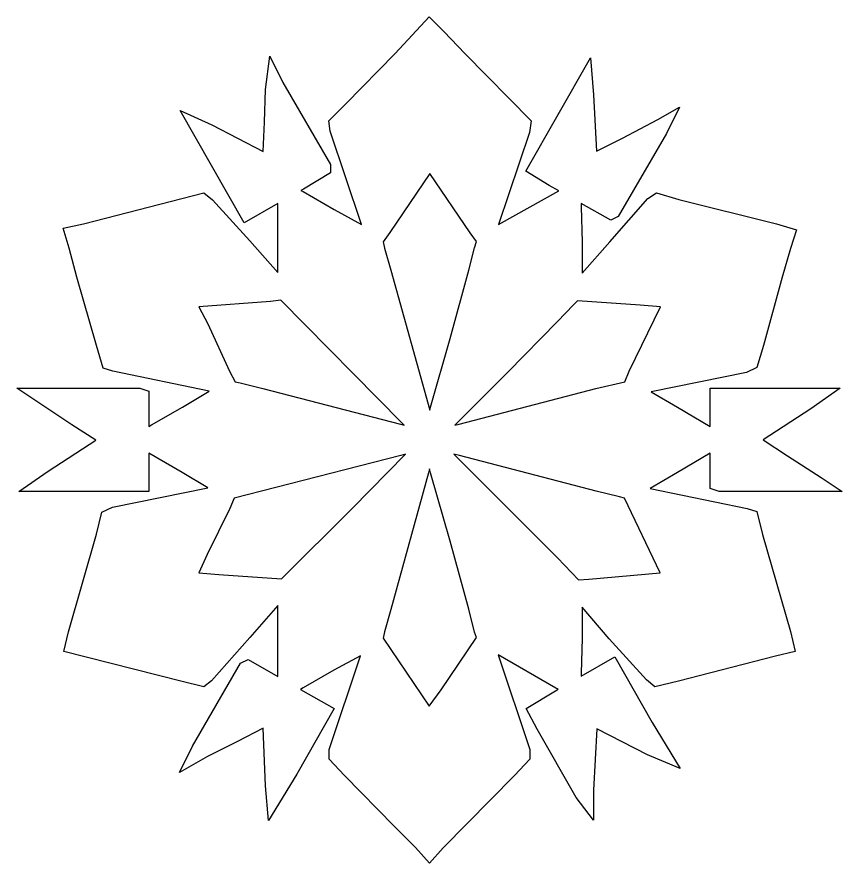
# Model space of a CAD drawing. Header units: centimetres. Extents: x -162 to 48, y -78 to 11.
# Drawn here: x -76.85 to -63.75, y -78.07 to -64.65 of the extents above; entities that cross this region are included whole.
import ezdxf

# ---------------------------------------------------------------- set-up
doc = ezdxf.new("R2010")
doc.units = ezdxf.units.CM
doc.header["$MEASUREMENT"] = 0
doc.layers.add('layer 1', color=7, linetype='Continuous')

msp = doc.modelspace()

# ---------------------------------------------------------------- linework, layer by layer
at = {"layer": 'layer 1', "color": 140}
for points, knots in [([(-65.00971, -72.85977), (-65.00971, -72.85977), (-65.1001, -72.49807), (-65.1001, -72.49807), (-65.1001, -72.49807), (-65.1001, -72.49807), (-65.25237, -72.44741), (-65.25237, -72.44741), (-65.25237, -72.44741), (-65.25237, -72.44741), (-66.79414, -72.13061), (-66.79414, -72.13061), (-66.79414, -72.13061), (-66.79414, -72.13061), (-66.35741, -71.87997), (-66.35741, -71.87997), (-66.35741, -71.87997), (-66.35741, -71.87997), (-65.84255, -71.57292), (-65.84255, -71.57292), (-65.84255, -71.57292), (-65.84255, -71.57292), (-65.84255, -72.13002), (-65.84255, -72.13002), (-65.84255, -72.13002), (-65.84255, -72.13002), (-65.69648, -72.17905), (-65.69648, -72.17905), (-65.69648, -72.17905), (-65.69648, -72.17905), (-63.74649, -72.17905), (-63.74649, -72.17905), (-63.74649, -72.17905), (-63.74649, -72.17905), (-64.07954, -71.95692), (-64.07954, -71.95692), (-64.07954, -71.95692), (-64.07954, -71.95692), (-64.61434, -71.61531), (-64.61434, -71.61531), (-64.61434, -71.61531), (-64.61434, -71.61531), (-64.99686, -71.36054), (-64.99686, -71.36054), (-64.99686, -71.36054), (-64.99686, -71.36054), (-64.24082, -70.86547), (-64.24082, -70.86547), (-64.24082, -70.86547), (-64.24082, -70.86547), (-63.77692, -70.54099), (-63.77692, -70.54099), (-63.77692, -70.54099), (-63.77692, -70.54099), (-65.84255, -70.54099), (-65.84255, -70.54099), (-65.84255, -70.54099), (-65.84255, -70.54099), (-65.84255, -71.14712), (-65.84255, -71.14712), (-65.84255, -71.14712), (-65.84255, -71.14712), (-66.35889, -70.83918), (-66.35889, -70.83918), (-66.35889, -70.83918), (-66.35889, -70.83918), (-66.77508, -70.60036), (-66.77508, -70.60036), (-66.77508, -70.60036), (-66.77508, -70.60036), (-65.26611, -70.29095), (-65.26611, -70.29095), (-65.26611, -70.29095), (-65.26611, -70.29095), (-65.10039, -70.21267), (-65.10039, -70.21267), (-65.10039, -70.21267), (-65.10039, -70.21267), (-64.99538, -69.86293), (-64.99538, -69.86293), (-64.99538, -69.86293), (-64.99538, -69.86293), (-64.69896, -68.78093), (-64.69896, -68.78093), (-64.69896, -68.78093), (-64.69896, -68.78093), (-64.56648, -68.325), (-64.56648, -68.325), (-64.56648, -68.325), (-64.56648, -68.325), (-64.46797, -68.02918), (-64.46797, -68.02918), (-64.46797, -68.02918), (-64.46797, -68.02918), (-64.78596, -67.9317), (-64.78596, -67.9317), (-64.78596, -67.9317), (-64.78596, -67.9317), (-66.33998, -67.54711), (-66.33998, -67.54711), (-66.33998, -67.54711), (-66.33998, -67.54711), (-66.69164, -67.4418), (-66.69164, -67.4418), (-66.69164, -67.4418), (-66.69164, -67.4418), (-66.82811, -67.53263), (-66.82811, -67.53263), (-66.82811, -67.53263), (-66.82811, -67.53263), (-67.43084, -68.22103), (-67.43084, -68.22103), (-67.43084, -68.22103), (-67.43084, -68.22103), (-67.87259, -68.71772), (-67.87259, -68.71772), (-67.87259, -68.71772), (-67.87259, -68.71772), (-67.87259, -68.22428), (-67.87259, -68.22428), (-67.87259, -68.22428), (-67.87259, -68.22428), (-67.88751, -67.66319), (-67.88751, -67.66319), (-67.88751, -67.66319), (-67.88751, -67.66319), (-67.88751, -67.60973), (-67.88751, -67.60973), (-67.88751, -67.60973), (-67.88751, -67.60973), (-67.41784, -67.87454), (-67.41784, -67.87454), (-67.41784, -67.87454), (-67.41784, -67.87454), (-67.29851, -67.81502), (-67.29851, -67.81502), (-67.29851, -67.81502), (-67.29851, -67.81502), (-66.53375, -66.50011), (-66.53375, -66.50011), (-66.53375, -66.50011), (-66.53375, -66.50011), (-66.32477, -66.08317), (-66.32477, -66.08317), (-66.32477, -66.08317), (-66.32477, -66.08317), (-66.67244, -66.28108), (-66.67244, -66.28108), (-66.67244, -66.28108), (-66.67244, -66.28108), (-67.23101, -66.57499), (-67.23101, -66.57499), (-67.23101, -66.57499), (-67.23101, -66.57499), (-67.64293, -66.78087), (-67.64293, -66.78087), (-67.64293, -66.78087), (-67.64293, -66.78087), (-67.69477, -65.88733), (-67.69477, -65.88733), (-67.69477, -65.88733), (-67.69477, -65.88733), (-67.73982, -65.30084), (-67.73982, -65.30084), (-67.73982, -65.30084), (-67.73982, -65.30084), (-68.76643, -67.09649), (-68.76643, -67.09649), (-68.76643, -67.09649), (-68.76643, -67.09649), (-68.39528, -67.32335), (-68.39528, -67.32335), (-68.39528, -67.32335), (-68.39528, -67.32335), (-68.24463, -67.40842), (-68.24463, -67.40842), (-68.24463, -67.40842), (-68.24463, -67.40842), (-69.20257, -67.94337), (-69.20257, -67.94337), (-69.20257, -67.94337), (-69.20257, -67.94337), (-68.71075, -66.48475), (-68.71075, -66.48475), (-68.71075, -66.48475), (-68.71075, -66.48475), (-68.68224, -66.2991), (-68.68224, -66.2991), (-68.68224, -66.2991), (-68.68224, -66.2991), (-69.73323, -65.23379), (-69.73323, -65.23379), (-69.73323, -65.23379), (-69.73323, -65.23379), (-70.06184, -64.89026), (-70.06184, -64.89026), (-70.06184, -64.89026), (-70.06184, -64.89026), (-70.30066, -64.65159), (-70.30066, -64.65159), (-70.30066, -64.65159), (-70.30066, -64.65159), (-70.84299, -65.23261), (-70.84299, -65.23261), (-70.84299, -65.23261), (-70.84299, -65.23261), (-71.62931, -66.03355), (-71.62931, -66.03355), (-71.62931, -66.03355), (-71.62931, -66.03355), (-71.89501, -66.2991), (-71.89501, -66.2991), (-71.89501, -66.2991), (-71.89501, -66.2991), (-71.87167, -66.46289), (-71.87167, -66.46289), (-71.87167, -66.46289), (-71.87167, -66.46289), (-71.37528, -67.94366), (-71.37528, -67.94366), (-71.37528, -67.94366), (-71.37528, -67.94366), (-71.81009, -67.70676), (-71.81009, -67.70676), (-71.81009, -67.70676), (-71.81009, -67.70676), (-72.30353, -67.4226), (-72.30353, -67.4226), (-72.30353, -67.4226), (-72.30353, -67.4226), (-72.33824, -67.40414), (-72.33824, -67.40414), (-72.33824, -67.40414), (-72.33824, -67.40414), (-72.29821, -67.3811), (-72.29821, -67.3811), (-72.29821, -67.3811), (-72.29821, -67.3811), (-71.86813, -67.12323), (-71.86813, -67.12323), (-71.86813, -67.12323), (-71.86813, -67.12323), (-71.86813, -66.99208), (-71.86813, -66.99208), (-71.86813, -66.99208), (-71.86813, -66.99208), (-72.62358, -65.69385), (-72.62358, -65.69385), (-72.62358, -65.69385), (-72.62358, -65.69385), (-72.83242, -65.27603), (-72.83242, -65.27603), (-72.83242, -65.27603), (-72.83242, -65.27603), (-72.8977, -65.80403), (-72.8977, -65.80403), (-72.8977, -65.80403), (-72.8977, -65.80403), (-72.91232, -66.32037), (-72.91232, -66.32037), (-72.91232, -66.32037), (-72.91232, -66.32037), (-72.93816, -66.78457), (-72.93816, -66.78457), (-72.93816, -66.78457), (-72.93816, -66.78457), (-73.75121, -66.36527), (-73.75121, -66.36527), (-73.75121, -66.36527), (-73.75121, -66.36527), (-74.25618, -66.13575), (-74.25618, -66.13575), (-74.25618, -66.13575), (-74.25618, -66.13575), (-73.23724, -67.91826), (-73.23724, -67.91826), (-73.23724, -67.91826), (-73.23724, -67.91826), (-72.70451, -67.61357), (-72.70451, -67.61357), (-72.70451, -67.61357), (-72.70451, -67.61357), (-72.70437, -68.70768), (-72.70437, -68.70768), (-72.70437, -68.70768), (-72.70437, -68.70768), (-73.1473, -68.20523), (-73.1473, -68.20523), (-73.1473, -68.20523), (-73.1473, -68.20523), (-73.74132, -67.55198), (-73.74132, -67.55198), (-73.74132, -67.55198), (-73.74132, -67.55198), (-73.87646, -67.4421), (-73.87646, -67.4421), (-73.87646, -67.4421), (-73.87646, -67.4421), (-75.78923, -67.93111), (-75.78923, -67.93111), (-75.78923, -67.93111), (-75.78923, -67.93111), (-76.10943, -68.00495), (-76.10943, -68.00495), (-76.10943, -68.00495), (-76.10943, -68.00495), (-76.01298, -68.31703), (-76.01298, -68.31703), (-76.01298, -68.31703), (-76.01298, -68.31703), (-75.89335, -68.78049), (-75.89335, -68.78049), (-75.89335, -68.78049), (-75.89335, -68.78049), (-75.58098, -69.86559), (-75.58098, -69.86559), (-75.58098, -69.86559), (-75.58098, -69.86559), (-75.4739, -70.22271), (-75.4739, -70.22271), (-75.4739, -70.22271), (-75.4739, -70.22271), (-75.32503, -70.27234), (-75.32503, -70.27234), (-75.32503, -70.27234), (-75.32503, -70.27234), (-73.79375, -70.58707), (-73.79375, -70.58707), (-73.79375, -70.58707), (-73.79375, -70.58707), (-74.21837, -70.83918), (-74.21837, -70.83918), (-74.21837, -70.83918), (-74.21837, -70.83918), (-74.71048, -71.12246), (-74.71048, -71.12246), (-74.71048, -71.12246), (-74.71048, -71.12246), (-74.74962, -71.14594), (-74.74962, -71.14594), (-74.74962, -71.14594), (-74.74962, -71.14594), (-74.74962, -70.58943), (-74.74962, -70.58943), (-74.74962, -70.58943), (-74.74962, -70.58943), (-74.89569, -70.54099), (-74.89569, -70.54099), (-74.89569, -70.54099), (-74.89569, -70.54099), (-76.84509, -70.54099), (-76.84509, -70.54099), (-76.84509, -70.54099), (-76.84509, -70.54099), (-75.97532, -71.12083), (-75.97532, -71.12083), (-75.97532, -71.12083), (-75.97532, -71.12083), (-75.59043, -71.36453), (-75.59043, -71.36453), (-75.59043, -71.36453), (-75.59043, -71.36453), (-76.35135, -71.85457), (-76.35135, -71.85457), (-76.35135, -71.85457), (-76.35135, -71.85457), (-76.8151, -72.17905), (-76.8151, -72.17905), (-76.8151, -72.17905), (-76.8151, -72.17905), (-74.74962, -72.17905), (-74.74962, -72.17905), (-74.74962, -72.17905), (-74.74962, -72.17905), (-74.74962, -71.56923), (-74.74962, -71.56923), (-74.74962, -71.56923), (-74.74962, -71.56923), (-74.21984, -71.87997), (-74.21984, -71.87997), (-74.21984, -71.87997), (-74.21984, -71.87997), (-73.81354, -72.12101), (-73.81354, -72.12101), (-73.81354, -72.12101), (-73.81354, -72.12101), (-75.32562, -72.42895), (-75.32562, -72.42895), (-75.32562, -72.42895), (-75.32562, -72.42895), (-75.49473, -72.50856), (-75.49473, -72.50856), (-75.49473, -72.50856), (-75.49473, -72.50856), (-75.58142, -72.85563), (-75.58142, -72.85563), (-75.58142, -72.85563), (-75.58142, -72.85563), (-76.02864, -74.40582), (-76.02864, -74.40582), (-76.02864, -74.40582), (-76.02864, -74.40582), (-76.10057, -74.71701), (-76.10057, -74.71701), (-76.10057, -74.71701), (-76.10057, -74.71701), (-74.24539, -75.18933), (-74.24539, -75.18933), (-74.24539, -75.18933), (-74.24539, -75.18933), (-73.87587, -75.27735), (-73.87587, -75.27735), (-73.87587, -75.27735), (-73.87587, -75.27735), (-73.7555, -75.18106), (-73.7555, -75.18106), (-73.7555, -75.18106), (-73.7555, -75.18106), (-73.14538, -74.49768), (-73.14538, -74.49768), (-73.14538, -74.49768), (-73.14538, -74.49768), (-72.70466, -73.98888), (-72.70466, -73.98888), (-72.70466, -73.98888), (-72.70466, -73.98888), (-72.70466, -75.11223), (-72.70466, -75.11223), (-72.70466, -75.11223), (-72.70466, -75.11223), (-73.17418, -74.84535), (-73.17418, -74.84535), (-73.17418, -74.84535), (-73.17418, -74.84535), (-73.29366, -74.90487), (-73.29366, -74.90487), (-73.29366, -74.90487), (-73.29366, -74.90487), (-74.05856, -76.21993), (-74.05856, -76.21993), (-74.05856, -76.21993), (-74.05856, -76.21993), (-74.26622, -76.63687), (-74.26622, -76.63687), (-74.26622, -76.63687), (-74.26622, -76.63687), (-73.82137, -76.38239), (-73.82137, -76.38239), (-73.82137, -76.38239), (-73.82137, -76.38239), (-73.34476, -76.14416), (-73.34476, -76.14416), (-73.34476, -76.14416), (-73.34476, -76.14416), (-72.93669, -75.9337), (-72.93669, -75.9337), (-72.93669, -75.9337), (-72.93669, -75.9337), (-72.89725, -76.84822), (-72.89725, -76.84822), (-72.89725, -76.84822), (-72.89725, -76.84822), (-72.85162, -77.39793), (-72.85162, -77.39793), (-72.85162, -77.39793), (-72.85162, -77.39793), (-72.40396, -76.66079), (-72.40396, -76.66079), (-72.40396, -76.66079), (-72.40396, -76.66079), (-71.80935, -75.62089), (-71.80935, -75.62089), (-71.80935, -75.62089), (-71.80935, -75.62089), (-72.34252, -75.31797), (-72.34252, -75.31797), (-72.34252, -75.31797), (-72.34252, -75.31797), (-72.30013, -75.29537), (-72.30013, -75.29537), (-72.30013, -75.29537), (-72.30013, -75.29537), (-71.81245, -75.01461), (-71.81245, -75.01461), (-71.81245, -75.01461), (-71.81245, -75.01461), (-71.39315, -74.78583), (-71.39315, -74.78583), (-71.39315, -74.78583), (-71.39315, -74.78583), (-71.88762, -76.26926), (-71.88762, -76.26926), (-71.88762, -76.26926), (-71.88762, -76.26926), (-71.88762, -76.42582), (-71.88762, -76.42582), (-71.88762, -76.42582), (-71.88762, -76.42582), (-71.64511, -76.68561), (-71.64511, -76.68561), (-71.64511, -76.68561), (-71.64511, -76.68561), (-70.85702, -77.48802), (-70.85702, -77.48802), (-70.85702, -77.48802), (-70.85702, -77.48802), (-70.51984, -77.82491), (-70.51984, -77.82491), (-70.51984, -77.82491), (-70.51984, -77.82491), (-70.29608, -78.07333), (-70.29608, -78.07333), (-70.29608, -78.07333), (-70.29608, -78.07333), (-70.07676, -77.82949), (-70.07676, -77.82949), (-70.07676, -77.82949), (-70.07676, -77.82949), (-68.94484, -76.68339), (-68.94484, -76.68339), (-68.94484, -76.68339), (-68.94484, -76.68339), (-68.7044, -76.42582), (-68.7044, -76.42582), (-68.7044, -76.42582), (-68.7044, -76.42582), (-68.7044, -76.26926), (-68.7044, -76.26926), (-68.7044, -76.26926), (-68.7044, -76.26926), (-69.20419, -74.77033), (-69.20419, -74.77033), (-69.20419, -74.77033), (-69.20419, -74.77033), (-68.28849, -75.29729), (-68.28849, -75.29729), (-68.28849, -75.29729), (-68.28849, -75.29729), (-68.25379, -75.3159), (-68.25379, -75.3159), (-68.25379, -75.3159), (-68.25379, -75.3159), (-68.29396, -75.3388), (-68.29396, -75.3388), (-68.29396, -75.3388), (-68.29396, -75.3388), (-68.76126, -75.61912), (-68.76126, -75.61912), (-68.76126, -75.61912), (-68.76126, -75.61912), (-68.58905, -75.94862), (-68.58905, -75.94862), (-68.58905, -75.94862), (-68.58905, -75.94862), (-67.96519, -77.03239), (-67.96519, -77.03239), (-67.96519, -77.03239), (-67.96519, -77.03239), (-67.69447, -77.39453), (-67.69447, -77.39453), (-67.69447, -77.39453), (-67.69447, -77.39453), (-67.69462, -76.91926), (-67.69462, -76.91926), (-67.69462, -76.91926), (-67.69462, -76.91926), (-67.63953, -75.94286), (-67.63953, -75.94286), (-67.63953, -75.94286), (-67.63953, -75.94286), (-66.83741, -76.35625), (-66.83741, -76.35625), (-66.83741, -76.35625), (-66.83741, -76.35625), (-66.31591, -76.57336), (-66.31591, -76.57336), (-66.31591, -76.57336), (-66.31591, -76.57336), (-66.75972, -75.84272), (-66.75972, -75.84272), (-66.75972, -75.84272), (-66.75972, -75.84272), (-67.35493, -74.80164), (-67.35493, -74.80164), (-67.35493, -74.80164), (-67.35493, -74.80164), (-67.88751, -75.10633), (-67.88751, -75.10633), (-67.88751, -75.10633), (-67.88751, -75.10633), (-67.88751, -75.05995), (-67.88751, -75.05995), (-67.88751, -75.05995), (-67.88751, -75.05995), (-67.87259, -74.50743), (-67.87259, -74.50743), (-67.87259, -74.50743), (-67.87259, -74.50743), (-67.87259, -74.01576), (-67.87259, -74.01576), (-67.87259, -74.01576), (-67.87259, -74.01576), (-67.44487, -74.51467), (-67.44487, -74.51467), (-67.44487, -74.51467), (-67.44487, -74.51467), (-66.8507, -75.16791), (-66.8507, -75.16791), (-66.8507, -75.16791), (-66.8507, -75.16791), (-66.7163, -75.27735), (-66.7163, -75.27735), (-66.7163, -75.27735), (-66.7163, -75.27735), (-66.34426, -75.18874), (-66.34426, -75.18874), (-66.34426, -75.18874), (-66.34426, -75.18874), (-64.80294, -74.78879), (-64.80294, -74.78879), (-64.80294, -74.78879), (-64.80294, -74.78879), (-64.4916, -74.71701), (-64.4916, -74.71701), (-64.4916, -74.71701), (-64.4916, -74.71701), (-64.56515, -74.39932), (-64.56515, -74.39932), (-64.56515, -74.39932), (-64.56515, -74.39932), (-65.00971, -72.85977), (-65.00971, -72.85977)], [0, 0, 0, 0, 0.00628931, 0.00628931, 0.00628931, 0.00628931, 0.01257862, 0.01257862, 0.01257862, 0.01257862, 0.01886792, 0.01886792, 0.01886792, 0.01886792, 0.02515723, 0.02515723, 0.02515723, 0.02515723, 0.03144654, 0.03144654, 0.03144654, 0.03144654, 0.03773585, 0.03773585, 0.03773585, 0.03773585, 0.04402516, 0.04402516, 0.04402516, 0.04402516, 0.05031447, 0.05031447, 0.05031447, 0.05031447, 0.05660377, 0.05660377, 0.05660377, 0.05660377, 0.06289308, 0.06289308, 0.06289308, 0.06289308, 0.06918239, 0.06918239, 0.06918239, 0.06918239, 0.0754717, 0.0754717, 0.0754717, 0.0754717, 0.08176101, 0.08176101, 0.08176101, 0.08176101, 0.08805031, 0.08805031, 0.08805031, 0.08805031, 0.09433962, 0.09433962, 0.09433962, 0.09433962, 0.10062893, 0.10062893, 0.10062893, 0.10062893, 0.10691824, 0.10691824, 0.10691824, 0.10691824, 0.11320755, 0.11320755, 0.11320755, 0.11320755, 0.11949686, 0.11949686, 0.11949686, 0.11949686, 0.12578616, 0.12578616, 0.12578616, 0.12578616, 0.13207547, 0.13207547, 0.13207547, 0.13207547, 0.13836478, 0.13836478, 0.13836478, 0.13836478, 0.14465409, 0.14465409, 0.14465409, 0.14465409, 0.1509434, 0.1509434, 0.1509434, 0.1509434, 0.1572327, 0.1572327, 0.1572327, 0.1572327, 0.16352201, 0.16352201, 0.16352201, 0.16352201, 0.16981132, 0.16981132, 0.16981132, 0.16981132, 0.17610063, 0.17610063, 0.17610063, 0.17610063, 0.18238994, 0.18238994, 0.18238994, 0.18238994, 0.18867925, 0.18867925, 0.18867925, 0.18867925, 0.19496855, 0.19496855, 0.19496855, 0.19496855, 0.20125786, 0.20125786, 0.20125786, 0.20125786, 0.20754717, 0.20754717, 0.20754717, 0.20754717, 0.21383648, 0.21383648, 0.21383648, 0.21383648, 0.22012579, 0.22012579, 0.22012579, 0.22012579, 0.22641509, 0.22641509, 0.22641509, 0.22641509, 0.2327044, 0.2327044, 0.2327044, 0.2327044, 0.23899371, 0.23899371, 0.23899371, 0.23899371, 0.24528302, 0.24528302, 0.24528302, 0.24528302, 0.25157233, 0.25157233, 0.25157233, 0.25157233, 0.25786164, 0.25786164, 0.25786164, 0.25786164, 0.26415094, 0.26415094, 0.26415094, 0.26415094, 0.27044025, 0.27044025, 0.27044025, 0.27044025, 0.27672956, 0.27672956, 0.27672956, 0.27672956, 0.28301887, 0.28301887, 0.28301887, 0.28301887, 0.28930818, 0.28930818, 0.28930818, 0.28930818, 0.29559748, 0.29559748, 0.29559748, 0.29559748, 0.30188679, 0.30188679, 0.30188679, 0.30188679, 0.3081761, 0.3081761, 0.3081761, 0.3081761, 0.31446541, 0.31446541, 0.31446541, 0.31446541, 0.32075472, 0.32075472, 0.32075472, 0.32075472, 0.32704403, 0.32704403, 0.32704403, 0.32704403, 0.33333333, 0.33333333, 0.33333333, 0.33333333, 0.33962264, 0.33962264, 0.33962264, 0.33962264, 0.34591195, 0.34591195, 0.34591195, 0.34591195, 0.35220126, 0.35220126, 0.35220126, 0.35220126, 0.35849057, 0.35849057, 0.35849057, 0.35849057, 0.36477987, 0.36477987, 0.36477987, 0.36477987, 0.37106918, 0.37106918, 0.37106918, 0.37106918, 0.37735849, 0.37735849, 0.37735849, 0.37735849, 0.3836478, 0.3836478, 0.3836478, 0.3836478, 0.38993711, 0.38993711, 0.38993711, 0.38993711, 0.39622642, 0.39622642, 0.39622642, 0.39622642, 0.40251572, 0.40251572, 0.40251572, 0.40251572, 0.40880503, 0.40880503, 0.40880503, 0.40880503, 0.41509434, 0.41509434, 0.41509434, 0.41509434, 0.42138365, 0.42138365, 0.42138365, 0.42138365, 0.42767296, 0.42767296, 0.42767296, 0.42767296, 0.43396226, 0.43396226, 0.43396226, 0.43396226, 0.44025157, 0.44025157, 0.44025157, 0.44025157, 0.44654088, 0.44654088, 0.44654088, 0.44654088, 0.45283019, 0.45283019, 0.45283019, 0.45283019, 0.4591195, 0.4591195, 0.4591195, 0.4591195, 0.46540881, 0.46540881, 0.46540881, 0.46540881, 0.47169811, 0.47169811, 0.47169811, 0.47169811, 0.47798742, 0.47798742, 0.47798742, 0.47798742, 0.48427673, 0.48427673, 0.48427673, 0.48427673, 0.49056604, 0.49056604, 0.49056604, 0.49056604, 0.49685535, 0.49685535, 0.49685535, 0.49685535, 0.50314465, 0.50314465, 0.50314465, 0.50314465, 0.50943396, 0.50943396, 0.50943396, 0.50943396, 0.51572327, 0.51572327, 0.51572327, 0.51572327, 0.52201258, 0.52201258, 0.52201258, 0.52201258, 0.52830189, 0.52830189, 0.52830189, 0.52830189, 0.53459119, 0.53459119, 0.53459119, 0.53459119, 0.5408805, 0.5408805, 0.5408805, 0.5408805, 0.54716981, 0.54716981, 0.54716981, 0.54716981, 0.55345912, 0.55345912, 0.55345912, 0.55345912, 0.55974843, 0.55974843, 0.55974843, 0.55974843, 0.56603774, 0.56603774, 0.56603774, 0.56603774, 0.57232704, 0.57232704, 0.57232704, 0.57232704, 0.57861635, 0.57861635, 0.57861635, 0.57861635, 0.58490566, 0.58490566, 0.58490566, 0.58490566, 0.59119497, 0.59119497, 0.59119497, 0.59119497, 0.59748428, 0.59748428, 0.59748428, 0.59748428, 0.60377358, 0.60377358, 0.60377358, 0.60377358, 0.61006289, 0.61006289, 0.61006289, 0.61006289, 0.6163522, 0.6163522, 0.6163522, 0.6163522, 0.62264151, 0.62264151, 0.62264151, 0.62264151, 0.62893082, 0.62893082, 0.62893082, 0.62893082, 0.63522013, 0.63522013, 0.63522013, 0.63522013, 0.64150943, 0.64150943, 0.64150943, 0.64150943, 0.64779874, 0.64779874, 0.64779874, 0.64779874, 0.65408805, 0.65408805, 0.65408805, 0.65408805, 0.66037736, 0.66037736, 0.66037736, 0.66037736, 0.66666667, 0.66666667, 0.66666667, 0.66666667, 0.67295597, 0.67295597, 0.67295597, 0.67295597, 0.67924528, 0.67924528, 0.67924528, 0.67924528, 0.68553459, 0.68553459, 0.68553459, 0.68553459, 0.6918239, 0.6918239, 0.6918239, 0.6918239, 0.69811321, 0.69811321, 0.69811321, 0.69811321, 0.70440252, 0.70440252, 0.70440252, 0.70440252, 0.71069182, 0.71069182, 0.71069182, 0.71069182, 0.71698113, 0.71698113, 0.71698113, 0.71698113, 0.72327044, 0.72327044, 0.72327044, 0.72327044, 0.72955975, 0.72955975, 0.72955975, 0.72955975, 0.73584906, 0.73584906, 0.73584906, 0.73584906, 0.74213836, 0.74213836, 0.74213836, 0.74213836, 0.74842767, 0.74842767, 0.74842767, 0.74842767, 0.75471698, 0.75471698, 0.75471698, 0.75471698, 0.76100629, 0.76100629, 0.76100629, 0.76100629, 0.7672956, 0.7672956, 0.7672956, 0.7672956, 0.77358491, 0.77358491, 0.77358491, 0.77358491, 0.77987421, 0.77987421, 0.77987421, 0.77987421, 0.78616352, 0.78616352, 0.78616352, 0.78616352, 0.79245283, 0.79245283, 0.79245283, 0.79245283, 0.79874214, 0.79874214, 0.79874214, 0.79874214, 0.80503145, 0.80503145, 0.80503145, 0.80503145, 0.81132075, 0.81132075, 0.81132075, 0.81132075, 0.81761006, 0.81761006, 0.81761006, 0.81761006, 0.82389937, 0.82389937, 0.82389937, 0.82389937, 0.83018868, 0.83018868, 0.83018868, 0.83018868, 0.83647799, 0.83647799, 0.83647799, 0.83647799, 0.8427673, 0.8427673, 0.8427673, 0.8427673, 0.8490566, 0.8490566, 0.8490566, 0.8490566, 0.85534591, 0.85534591, 0.85534591, 0.85534591, 0.86163522, 0.86163522, 0.86163522, 0.86163522, 0.86792453, 0.86792453, 0.86792453, 0.86792453, 0.87421384, 0.87421384, 0.87421384, 0.87421384, 0.88050314, 0.88050314, 0.88050314, 0.88050314, 0.88679245, 0.88679245, 0.88679245, 0.88679245, 0.89308176, 0.89308176, 0.89308176, 0.89308176, 0.89937107, 0.89937107, 0.89937107, 0.89937107, 0.90566038, 0.90566038, 0.90566038, 0.90566038, 0.91194969, 0.91194969, 0.91194969, 0.91194969, 0.91823899, 0.91823899, 0.91823899, 0.91823899, 0.9245283, 0.9245283, 0.9245283, 0.9245283, 0.93081761, 0.93081761, 0.93081761, 0.93081761, 0.93710692, 0.93710692, 0.93710692, 0.93710692, 0.94339623, 0.94339623, 0.94339623, 0.94339623, 0.94968553, 0.94968553, 0.94968553, 0.94968553, 0.95597484, 0.95597484, 0.95597484, 0.95597484, 0.96226415, 0.96226415, 0.96226415, 0.96226415, 0.96855346, 0.96855346, 0.96855346, 0.96855346, 0.97484277, 0.97484277, 0.97484277, 0.97484277, 0.98113208, 0.98113208, 0.98113208, 0.98113208, 0.98742138, 0.98742138, 0.98742138, 0.98742138, 1, 1, 1, 1]), ([(-70.92334, -68.07245), (-70.92334, -68.07245), (-70.92334, -68.07245), (-70.92334, -68.07245), (-70.92334, -68.07245), (-70.92334, -68.07245), (-70.28855, -67.13489), (-70.28855, -67.13489), (-70.28855, -67.13489), (-70.28855, -67.13489), (-69.65037, -68.07747), (-69.65037, -68.07747), (-69.65037, -68.07747), (-69.65037, -68.07747), (-69.54787, -68.21409), (-69.54787, -68.21409), (-69.54787, -68.21409), (-69.54787, -68.21409), (-69.58184, -68.31673), (-69.58184, -68.31673), (-69.58184, -68.31673), (-69.58184, -68.31673), (-69.67046, -68.67046), (-69.67046, -68.67046), (-69.67046, -68.67046), (-69.67046, -68.67046), (-69.96702, -69.75275), (-69.96702, -69.75275), (-69.96702, -69.75275), (-69.96702, -69.75275), (-70.27999, -70.84051), (-70.27999, -70.84051), (-70.27999, -70.84051), (-70.27999, -70.84051), (-70.29269, -70.89146), (-70.29269, -70.89146), (-70.29269, -70.89146), (-70.29269, -70.89146), (-70.90753, -68.66854), (-70.90753, -68.66854), (-70.90753, -68.66854), (-70.90753, -68.66854), (-71.00944, -68.31998), (-71.00944, -68.31998), (-71.00944, -68.31998), (-71.00944, -68.31998), (-71.03219, -68.21763), (-71.03219, -68.21763), (-71.03219, -68.21763), (-71.03219, -68.21763), (-70.92334, -68.07245), (-70.92334, -68.07245)], [0, 0, 0, 0, 0.07142857, 0.07142857, 0.07142857, 0.07142857, 0.14285714, 0.14285714, 0.14285714, 0.14285714, 0.21428571, 0.21428571, 0.21428571, 0.21428571, 0.28571429, 0.28571429, 0.28571429, 0.28571429, 0.35714286, 0.35714286, 0.35714286, 0.35714286, 0.42857143, 0.42857143, 0.42857143, 0.42857143, 0.5, 0.5, 0.5, 0.5, 0.57142857, 0.57142857, 0.57142857, 0.57142857, 0.64285714, 0.64285714, 0.64285714, 0.64285714, 0.71428571, 0.71428571, 0.71428571, 0.71428571, 0.78571429, 0.78571429, 0.78571429, 0.78571429, 0.85714286, 0.85714286, 0.85714286, 0.85714286, 1, 1, 1, 1]), ([(-70.73577, -71.09188), (-70.73577, -71.09188), (-70.73577, -71.09188), (-70.73577, -71.09188), (-70.73577, -71.09188), (-70.73577, -71.09188), (-70.70047, -71.12512), (-70.70047, -71.12512), (-70.70047, -71.12512), (-70.70047, -71.12512), (-70.75615, -71.10887), (-70.75615, -71.10887), (-70.75615, -71.10887), (-70.75615, -71.10887), (-72.94038, -70.54468), (-72.94038, -70.54468), (-72.94038, -70.54468), (-72.94038, -70.54468), (-73.29986, -70.45474), (-73.29986, -70.45474), (-73.29986, -70.45474), (-73.29986, -70.45474), (-73.37829, -70.43731), (-73.37829, -70.43731), (-73.37829, -70.43731), (-73.37829, -70.43731), (-73.46853, -70.27012), (-73.46853, -70.27012), (-73.46853, -70.27012), (-73.46853, -70.27012), (-73.81295, -69.5222), (-73.81295, -69.5222), (-73.81295, -69.5222), (-73.81295, -69.5222), (-73.95503, -69.25133), (-73.95503, -69.25133), (-73.95503, -69.25133), (-73.95503, -69.25133), (-72.81986, -69.16405), (-72.81986, -69.16405), (-72.81986, -69.16405), (-72.81986, -69.16405), (-72.6574, -69.14234), (-72.6574, -69.14234), (-72.6574, -69.14234), (-72.6574, -69.14234), (-70.73577, -71.09188), (-70.73577, -71.09188)], [0, 0, 0, 0, 0.07692308, 0.07692308, 0.07692308, 0.07692308, 0.15384615, 0.15384615, 0.15384615, 0.15384615, 0.23076923, 0.23076923, 0.23076923, 0.23076923, 0.30769231, 0.30769231, 0.30769231, 0.30769231, 0.38461538, 0.38461538, 0.38461538, 0.38461538, 0.46153846, 0.46153846, 0.46153846, 0.46153846, 0.53846154, 0.53846154, 0.53846154, 0.53846154, 0.61538462, 0.61538462, 0.61538462, 0.61538462, 0.69230769, 0.69230769, 0.69230769, 0.69230769, 0.76923077, 0.76923077, 0.76923077, 0.76923077, 0.84615385, 0.84615385, 0.84615385, 0.84615385, 1, 1, 1, 1]), ([(-66.94936, -69.22416), (-66.94936, -69.22416), (-66.94936, -69.22416), (-66.94936, -69.22416), (-66.94936, -69.22416), (-66.94936, -69.22416), (-66.62813, -69.25089), (-66.62813, -69.25089), (-66.62813, -69.25089), (-66.62813, -69.25089), (-67.12497, -70.27293), (-67.12497, -70.27293), (-67.12497, -70.27293), (-67.12497, -70.27293), (-67.19571, -70.4379), (-67.19571, -70.4379), (-67.19571, -70.4379), (-67.19571, -70.4379), (-67.65297, -70.54483), (-67.65297, -70.54483), (-67.65297, -70.54483), (-67.65297, -70.54483), (-69.82376, -71.10961), (-69.82376, -71.10961), (-69.82376, -71.10961), (-69.82376, -71.10961), (-69.89362, -71.12925), (-69.89362, -71.12925), (-69.89362, -71.12925), (-69.89362, -71.12925), (-69.05089, -70.28681), (-69.05089, -70.28681), (-69.05089, -70.28681), (-69.05089, -70.28681), (-68.26221, -69.48351), (-68.26221, -69.48351), (-68.26221, -69.48351), (-68.26221, -69.48351), (-68.01201, -69.21869), (-68.01201, -69.21869), (-68.01201, -69.21869), (-68.01201, -69.21869), (-67.94614, -69.15282), (-67.94614, -69.15282), (-67.94614, -69.15282), (-67.94614, -69.15282), (-66.94936, -69.22416), (-66.94936, -69.22416)], [0, 0, 0, 0, 0.07692308, 0.07692308, 0.07692308, 0.07692308, 0.15384615, 0.15384615, 0.15384615, 0.15384615, 0.23076923, 0.23076923, 0.23076923, 0.23076923, 0.30769231, 0.30769231, 0.30769231, 0.30769231, 0.38461538, 0.38461538, 0.38461538, 0.38461538, 0.46153846, 0.46153846, 0.46153846, 0.46153846, 0.53846154, 0.53846154, 0.53846154, 0.53846154, 0.61538462, 0.61538462, 0.61538462, 0.61538462, 0.69230769, 0.69230769, 0.69230769, 0.69230769, 0.76923077, 0.76923077, 0.76923077, 0.76923077, 0.84615385, 0.84615385, 0.84615385, 0.84615385, 1, 1, 1, 1]), ([(-73.64236, -73.49588), (-73.64236, -73.49588), (-73.64236, -73.49588), (-73.64236, -73.49588), (-73.64236, -73.49588), (-73.64236, -73.49588), (-73.95739, -73.46841), (-73.95739, -73.46841), (-73.95739, -73.46841), (-73.95739, -73.46841), (-73.82609, -73.17997), (-73.82609, -73.17997), (-73.82609, -73.17997), (-73.82609, -73.17997), (-73.4672, -72.44697), (-73.4672, -72.44697), (-73.4672, -72.44697), (-73.4672, -72.44697), (-73.39749, -72.28436), (-73.39749, -72.28436), (-73.39749, -72.28436), (-73.39749, -72.28436), (-70.75231, -71.60999), (-70.75231, -71.60999), (-70.75231, -71.60999), (-70.75231, -71.60999), (-70.67817, -71.58828), (-70.67817, -71.58828), (-70.67817, -71.58828), (-70.67817, -71.58828), (-71.52548, -72.44711), (-71.52548, -72.44711), (-71.52548, -72.44711), (-71.52548, -72.44711), (-72.64499, -73.56618), (-72.64499, -73.56618), (-72.64499, -73.56618), (-72.64499, -73.56618), (-73.64236, -73.49588), (-73.64236, -73.49588)], [0, 0, 0, 0, 0.09090909, 0.09090909, 0.09090909, 0.09090909, 0.18181818, 0.18181818, 0.18181818, 0.18181818, 0.27272727, 0.27272727, 0.27272727, 0.27272727, 0.36363636, 0.36363636, 0.36363636, 0.36363636, 0.45454545, 0.45454545, 0.45454545, 0.45454545, 0.54545455, 0.54545455, 0.54545455, 0.54545455, 0.63636364, 0.63636364, 0.63636364, 0.63636364, 0.72727273, 0.72727273, 0.72727273, 0.72727273, 0.81818182, 0.81818182, 0.81818182, 0.81818182, 1, 1, 1, 1]), ([(-68.26457, -73.23402), (-68.26457, -73.23402), (-68.26457, -73.23402), (-68.26457, -73.23402), (-68.26457, -73.23402), (-68.26457, -73.23402), (-69.85153, -71.64795), (-69.85153, -71.64795), (-69.85153, -71.64795), (-69.85153, -71.64795), (-69.90987, -71.58621), (-69.90987, -71.58621), (-69.90987, -71.58621), (-69.90987, -71.58621), (-69.82155, -71.61088), (-69.82155, -71.61088), (-69.82155, -71.61088), (-69.82155, -71.61088), (-67.65076, -72.17566), (-67.65076, -72.17566), (-67.65076, -72.17566), (-67.65076, -72.17566), (-67.27754, -72.26516), (-67.27754, -72.26516), (-67.27754, -72.26516), (-67.27754, -72.26516), (-67.19822, -72.28273), (-67.19822, -72.28273), (-67.19822, -72.28273), (-67.19822, -72.28273), (-66.63492, -73.46959), (-66.63492, -73.46959), (-66.63492, -73.46959), (-66.63492, -73.46959), (-67.76433, -73.56988), (-67.76433, -73.56988), (-67.76433, -73.56988), (-67.76433, -73.56988), (-67.93019, -73.58095), (-67.93019, -73.58095), (-67.93019, -73.58095), (-67.93019, -73.58095), (-68.26457, -73.23402), (-68.26457, -73.23402)], [0, 0, 0, 0, 0.08333333, 0.08333333, 0.08333333, 0.08333333, 0.16666667, 0.16666667, 0.16666667, 0.16666667, 0.25, 0.25, 0.25, 0.25, 0.33333333, 0.33333333, 0.33333333, 0.33333333, 0.41666667, 0.41666667, 0.41666667, 0.41666667, 0.5, 0.5, 0.5, 0.5, 0.58333333, 0.58333333, 0.58333333, 0.58333333, 0.66666667, 0.66666667, 0.66666667, 0.66666667, 0.75, 0.75, 0.75, 0.75, 0.83333333, 0.83333333, 0.83333333, 0.83333333, 1, 1, 1, 1]), ([(-70.11132, -75.32609), (-70.11132, -75.32609), (-70.11132, -75.32609), (-70.11132, -75.32609), (-70.11132, -75.32609), (-70.11132, -75.32609), (-70.30273, -75.58603), (-70.30273, -75.58603), (-70.30273, -75.58603), (-70.30273, -75.58603), (-71.03263, -74.50389), (-71.03263, -74.50389), (-71.03263, -74.50389), (-71.03263, -74.50389), (-71.01151, -74.40774), (-71.01151, -74.40774), (-71.01151, -74.40774), (-71.01151, -74.40774), (-70.90694, -74.04944), (-70.90694, -74.04944), (-70.90694, -74.04944), (-70.90694, -74.04944), (-70.31336, -71.88381), (-70.31336, -71.88381), (-70.31336, -71.88381), (-70.31336, -71.88381), (-70.29476, -71.82001), (-70.29476, -71.82001), (-70.29476, -71.82001), (-70.29476, -71.82001), (-70.27895, -71.88337), (-70.27895, -71.88337), (-70.27895, -71.88337), (-70.27895, -71.88337), (-69.96747, -72.96581), (-69.96747, -72.96581), (-69.96747, -72.96581), (-69.96747, -72.96581), (-69.67105, -74.04692), (-69.67105, -74.04692), (-69.67105, -74.04692), (-69.67105, -74.04692), (-69.57933, -74.41217), (-69.57933, -74.41217), (-69.57933, -74.41217), (-69.57933, -74.41217), (-69.55216, -74.49355), (-69.55216, -74.49355), (-69.55216, -74.49355), (-69.55216, -74.49355), (-70.11132, -75.32609), (-70.11132, -75.32609)], [0, 0, 0, 0, 0.07142857, 0.07142857, 0.07142857, 0.07142857, 0.14285714, 0.14285714, 0.14285714, 0.14285714, 0.21428571, 0.21428571, 0.21428571, 0.21428571, 0.28571429, 0.28571429, 0.28571429, 0.28571429, 0.35714286, 0.35714286, 0.35714286, 0.35714286, 0.42857143, 0.42857143, 0.42857143, 0.42857143, 0.5, 0.5, 0.5, 0.5, 0.57142857, 0.57142857, 0.57142857, 0.57142857, 0.64285714, 0.64285714, 0.64285714, 0.64285714, 0.71428571, 0.71428571, 0.71428571, 0.71428571, 0.78571429, 0.78571429, 0.78571429, 0.78571429, 0.85714286, 0.85714286, 0.85714286, 0.85714286, 1, 1, 1, 1])]:
    msp.add_open_spline(points, degree=3, knots=knots, dxfattribs=at)

doc.saveas('drawing.dxf')
